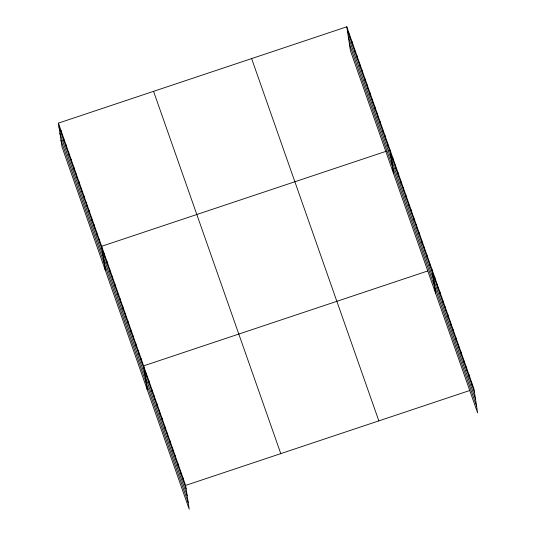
<?xml version="1.0" encoding="UTF-8"?>
<svg xmlns="http://www.w3.org/2000/svg" width="536" height="536" viewBox="0 0 536 536"><rect width="100%" height="100%" fill="white"/><g stroke="black" fill="none" stroke-linecap="round" stroke-linejoin="round"><path stroke-width="0.8" d="M58.397 123.126L185.61 485.408L189.208 509.2L61.995 146.911L58.397 123.126L346.792 26.8L474.005 389.089L477.603 412.874L350.39 50.592L346.792 26.8M386.382 151.199L101.646 246.299L105.244 270.09M388.58 150.469L390.047 149.98L393.645 173.765M427.634 271.002L143.628 365.853L147.226 389.645M185.61 485.408L469.616 390.556M347.321 30.304L474.541 392.593M348.333 36.997L475.553 399.287M349.378 43.898L476.591 406.181M251.619 58.585L378.838 420.874M153.564 91.334L280.784 453.623M58.927 126.63L186.139 488.919M59.938 133.323L187.151 495.612M60.977 140.218L188.196 502.507M471.385 381.612L471.915 385.123M468.759 374.141L469.288 377.646M466.139 366.671L466.668 370.175M463.513 359.2L464.042 362.705M460.886 351.723L461.416 355.234M458.267 344.253L458.796 347.757M455.64 336.782L456.17 340.286M453.014 329.312L453.55 332.816M450.394 321.835L450.923 325.345M447.768 314.364L448.297 317.868M445.148 306.894L445.677 310.398M442.522 299.423L443.051 302.927M439.895 291.946L440.431 295.457M437.276 284.475L437.805 287.979M434.649 277.005L435.178 280.509M432.029 269.534L435.627 293.319M429.403 262.057L429.932 265.568M426.777 254.587L427.306 258.091M424.157 247.116L424.686 250.62M421.531 239.646L422.06 243.15M418.904 232.168L419.44 235.679M416.284 224.698L416.814 228.202M413.658 217.227L414.187 220.732M411.038 209.757L411.568 213.261M408.412 202.28L408.941 205.791M405.786 194.809L406.315 198.313M403.166 187.339L403.695 190.843M400.539 179.868L401.069 183.372M397.913 172.391L398.449 175.902M395.293 164.921L395.823 168.425M392.667 157.45L393.196 160.954M387.501 142.73L388.031 146.234M384.955 135.487L385.485 138.992M382.409 128.238L382.938 131.749M379.87 120.995L380.399 124.499M377.324 113.746L377.853 117.257M374.778 106.503L375.307 110.007M372.232 99.261L372.761 102.765M369.693 92.011L370.222 95.515M367.147 84.768L367.676 88.273M364.601 77.519L365.13 81.023M362.055 70.276L362.584 73.78M359.515 63.027L360.045 66.531M356.969 55.784L357.499 59.288M354.423 48.535L354.953 52.046M351.877 41.292L352.407 44.796M349.338 34.043L349.867 37.553M182.99 477.938L183.52 481.442M180.364 470.467L180.893 473.971M177.738 462.997L178.267 466.501M175.118 455.52L175.647 459.03M172.492 448.049L173.021 451.553M169.865 440.579L170.401 444.083M167.245 433.108L167.775 436.612M164.619 425.631L165.148 429.142M161.999 418.16L162.529 421.665M159.373 410.69L159.902 414.194M156.746 403.219L157.282 406.724M154.127 395.742L154.656 399.253M151.5 388.272L152.03 391.776M148.881 380.801L149.41 384.305M146.254 373.331L146.784 376.835M141.008 358.383L141.537 361.887M138.382 350.913L138.911 354.417M135.755 343.442L136.291 346.946M133.136 335.965L133.665 339.476M130.509 328.494L131.039 331.998M127.89 321.024L128.419 324.528M125.263 313.553L125.793 317.057M122.637 306.076L123.166 309.587M120.017 298.606L120.546 302.11M117.391 291.135L117.92 294.639M114.764 283.665L115.3 287.169M112.145 276.187L112.674 279.698M109.518 268.717L110.048 272.221M106.899 261.246L107.428 264.75M104.272 253.776L104.801 257.28M99.106 239.056L99.636 242.56M96.56 231.813L97.09 235.317M94.014 224.564L94.544 228.068M91.468 217.321L91.998 220.825M88.929 210.072L89.458 213.576M86.383 202.829L86.912 206.333M83.837 195.58L84.366 199.084M81.291 188.337L81.82 191.841M78.752 181.088L79.281 184.598M76.206 173.845L76.735 177.349M73.66 166.596L74.189 170.106M71.114 159.353L71.643 162.857M68.575 152.11L69.104 155.614M66.029 144.861L66.558 148.365M63.483 137.618L64.012 141.122M60.937 130.369L61.466 133.873"/></g></svg>
